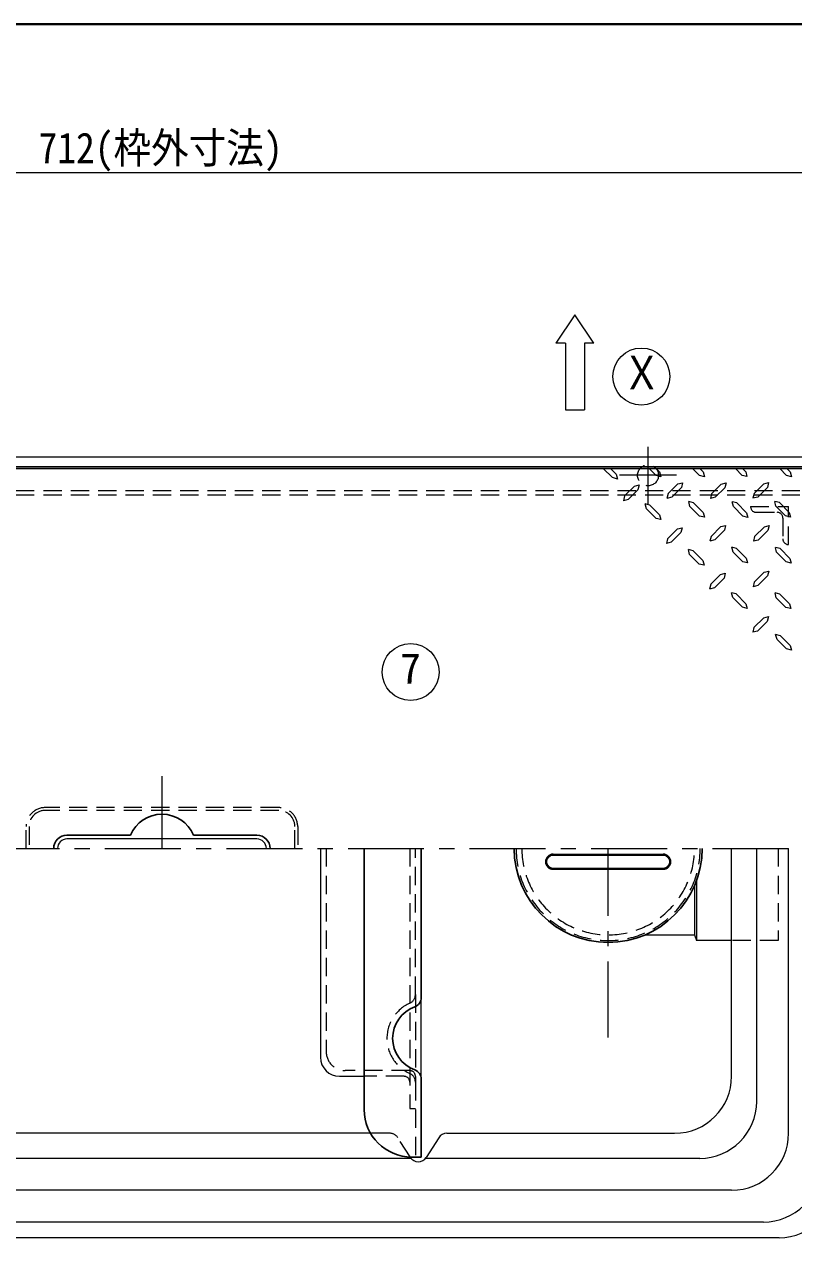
# Model space of a CAD drawing. Units: millimetres at full size, sheet at 1:8; details may follow other scales. Extents: x -1669 to 1571, y -1130 to 1118.
# Drawn here: x -826 to -421, y 479 to 1118 of the extents above; entities that cross this region are included whole.
import ezdxf
from ezdxf.enums import TextEntityAlignment as Align

# ---------------------------------------------------------------- set-up
doc = ezdxf.new("R2010")
doc.units = ezdxf.units.MM
doc.header["$LTSCALE"] = 8
doc.linetypes.add('CHAIN1', pattern=[8, 5, -1, 1, -1])
doc.linetypes.add('DASHED1', pattern=[1.8, 1.2, -0.6])
doc.layers.add('0-0_ﾚｲﾔ1', color=4, linetype='Continuous', lineweight=9)
doc.styles.add('ＭＳ ゴシック', font='')
doc.styles.get('ＭＳ ゴシック').set_extended_font_data('MS Gothic')

msp = doc.modelspace()

# ---------------------------------------------------------------- linework, layer by layer
at = {"layer": '0-0_ﾚｲﾔ1', "color": 1, "lineweight": 40}
msp.add_line((1571.448, 1118.218), (-1668.552, 1118.218), dxfattribs=at)
at = {"layer": '0-0_ﾚｲﾔ1'}
for p, q in [((-1109.552, 1040.218), (-397.552, 1040.218)), ((-521.11, 884.218), (-516.253, 879.477)), ((-496.967, 884.218), (-493.351, 880.602)), ((-493.271, 884.218), (-491.503, 882.45)), ((-491.503, 882.45), (-490.78, 879.959)), ((-474.066, 884.218), (-470.45, 880.602)), ((-470.289, 884.218), (-468.521, 882.45)), ((-468.521, 882.45), (-467.878, 879.879)), ((-451.43, 884.218), (-448.03, 880.682)), ((-447.789, 884.218), (-446.101, 882.531)), ((-446.101, 882.531), (-445.458, 880.04)), ((-428.182, 884.218), (-424.566, 880.602)), ((-424.485, 884.218), (-422.717, 882.45)), ((-422.717, 882.45), (-421.994, 879.879)), ((-490.78, 879.959), (-493.351, 880.602)), ((-467.878, 879.879), (-470.45, 880.602)), ((-445.458, 880.04), (-448.03, 880.682)), ((-421.994, 879.879), (-424.566, 880.602)), ((-509.905, 869.834), (-510.548, 867.343)), ((-507.976, 867.986), (-502.914, 873.048)), ((-487.003, 871.04), (-487.646, 868.548)), ((-485.075, 869.191), (-487.646, 868.548)), ((-485.075, 869.191), (-480.012, 874.254)), ((-464.101, 870.959), (-464.744, 868.468)), ((-462.173, 869.111), (-464.744, 868.468)), ((-462.173, 869.111), (-457.11, 874.173)), ((-441.682, 871.12), (-442.325, 868.629)), ((-439.753, 869.272), (-442.325, 868.629)), ((-439.753, 869.272), (-434.691, 874.334)), ((-507.976, 867.986), (-510.548, 867.343)), ((-498.414, 863.084), (-499.057, 865.656)), ((-496.566, 865.013), (-499.057, 865.656)), ((-498.414, 863.084), (-493.351, 858.022)), ((-496.566, 865.013), (-491.503, 859.87)), ((-475.512, 864.29), (-476.155, 866.861)), ((-473.664, 866.218), (-476.155, 866.861)), ((-475.512, 864.29), (-470.45, 859.227)), ((-473.664, 866.218), (-468.601, 861.075)), ((-452.61, 864.209), (-453.253, 866.781)), ((-450.762, 866.138), (-453.253, 866.781)), ((-452.61, 864.209), (-447.548, 859.147)), ((-450.762, 866.138), (-445.7, 860.995)), ((-430.191, 864.37), (-430.833, 866.941)), ((-428.342, 866.298), (-430.833, 866.941)), ((-430.191, 864.37), (-425.128, 859.307)), ((-428.342, 866.298), (-423.28, 861.156)), ((-490.78, 857.379), (-493.351, 858.022)), ((-491.503, 859.87), (-490.78, 857.379)), ((-467.878, 858.584), (-470.45, 859.227)), ((-468.601, 861.075), (-467.878, 858.584)), ((-444.976, 858.504), (-447.548, 859.147)), ((-445.7, 860.995), (-444.976, 858.504)), ((-422.557, 858.665), (-425.128, 859.307)), ((-423.28, 861.156), (-422.557, 858.665)), ((-485.316, 845.486), (-480.253, 850.548)), ((-462.414, 846.691), (-457.351, 851.754)), ((-439.512, 846.611), (-434.45, 851.673)), ((-487.244, 847.334), (-487.887, 844.843)), ((-485.316, 845.486), (-487.887, 844.843)), ((-464.342, 848.54), (-464.985, 846.048)), ((-462.414, 846.691), (-464.985, 846.048)), ((-441.441, 848.459), (-442.083, 845.968)), ((-439.512, 846.611), (-442.083, 845.968)), ((-475.673, 839.057), (-476.316, 841.629)), ((-473.825, 840.986), (-476.316, 841.629)), ((-475.673, 839.057), (-470.61, 833.995)), ((-473.825, 840.986), (-468.762, 835.843)), ((-452.771, 840.263), (-453.414, 842.834)), ((-450.923, 842.191), (-453.414, 842.834)), ((-452.771, 840.263), (-447.708, 835.2)), ((-450.923, 842.191), (-445.86, 837.048)), ((-429.869, 840.182), (-430.512, 842.754)), ((-428.021, 842.111), (-430.512, 842.754)), ((-429.869, 840.182), (-424.807, 835.12)), ((-428.021, 842.111), (-422.958, 836.968)), ((-468.039, 833.352), (-470.61, 833.995)), ((-468.762, 835.843), (-468.039, 833.352)), ((-445.137, 834.557), (-447.708, 835.2)), ((-445.86, 837.048), (-445.137, 834.557)), ((-422.235, 834.477), (-424.807, 835.12)), ((-422.958, 836.968), (-422.235, 834.477)), ((-462.575, 821.459), (-457.512, 826.522)), ((-441.601, 824.513), (-442.244, 822.022)), ((-439.673, 822.665), (-434.61, 827.727)), ((-464.503, 823.307), (-465.146, 820.816)), ((-462.575, 821.459), (-465.146, 820.816)), ((-452.932, 816.316), (-453.575, 818.888)), ((-451.083, 818.245), (-453.575, 818.888)), ((-451.083, 818.245), (-446.021, 813.102)), ((-439.673, 822.665), (-442.244, 822.022)), ((-430.03, 816.236), (-430.673, 818.807)), ((-428.182, 818.165), (-430.673, 818.807)), ((-428.182, 818.165), (-423.119, 813.022)), ((-452.932, 816.316), (-447.869, 811.254)), ((-446.021, 813.102), (-445.298, 810.611)), ((-430.03, 816.236), (-424.967, 811.173)), ((-423.119, 813.022), (-422.396, 810.531)), ((-445.298, 810.611), (-447.869, 811.254)), ((-422.396, 810.531), (-424.967, 811.173)), ((-441.762, 800.566), (-442.405, 798.075)), ((-439.833, 798.718), (-434.771, 803.781)), ((-439.833, 798.718), (-442.405, 798.075)), ((-427.78, 796.227), (-430.351, 796.87)), ((-429.628, 794.298), (-430.351, 796.87)), ((-429.628, 794.298), (-424.566, 789.316)), ((-427.78, 796.227), (-422.717, 791.165)), ((-421.994, 788.593), (-424.566, 789.316)), ((-422.717, 791.165), (-421.994, 788.593)), ((-670.052, 684.218), (-670.052, 574.218)), ((-440.341, 551.007), (-440.341, 684.218)), ((-547.566, 681.218), (-489.538, 681.218)), ((-547.566, 673.218), (-489.538, 673.218)), ((-472.052, 667.248), (-472.052, 635.718)), ((-499.059, 638.718), (-473.052, 638.718)), ((-453.552, 635.718), (-472.052, 635.718)), ((-617.052, 562.858), (-617.052, 605.578)), ((-660.052, 564.218), (-647.052, 564.218)), ((-622.384, 521.007), (-884.72, 521.007)), ((-470.341, 521.007), (-614.72, 521.007)), ((-436.764, 487.43), (-1070.341, 487.43))]:
    msp.add_line(p, q, dxfattribs=at)
at = {"layer": '0-0_ﾚｲﾔ1', "color": 7, "lineweight": 18}
for p, q in [((-536.052, 965.218), (-546.052, 950.218)), ((-526.052, 950.218), (-536.052, 965.218)), ((-541.052, 950.218), (-546.052, 950.218)), ((-526.052, 950.218), (-531.052, 950.218)), ((-531.052, 950.218), (-531.052, 915.218)), ((-397.552, 890.218), (-1109.552, 890.218)), ((-402.552, 885.218), (-1104.552, 885.218)), ((-703.552, 689.218), (-803.552, 689.218)), ((-453.552, 564.218), (-453.552, 684.218)), ((-643.703, 534.218), (-863.152, 534.218)), ((-607.777, 531.892), (-614.327, 521.544)), ((-603.552, 534.218), (-483.552, 534.218)), ((-622.896, 521.732), (-622.777, 521.544)), ((-428.552, 479.218), (-1078.552, 479.218))]:
    msp.add_line(p, q, dxfattribs=at)
at = {"layer": '0-0_ﾚｲﾔ1', "linetype": 'CHAIN1'}
for p, q in [((-497.552, 865.718), (-497.552, 895.718)), ((-482.552, 880.718), (-512.552, 880.718)), ((-753.552, 722.218), (-753.552, 684.218)), ((-1359.552, 684.218), (-98.552, 684.218)), ((-518.552, 584.718), (-518.552, 684.218))]:
    msp.add_line(p, q, dxfattribs=at)
at = {"layer": '0-0_ﾚｲﾔ1', "color": 5, "lineweight": 25}
for p, q in [((-403.552, 884.218), (-1103.552, 884.218)), ((-770.135, 691.218), (-803.552, 691.218)), ((-703.552, 691.218), (-736.969, 691.218)), ((-647.052, 546.718), (-647.052, 684.218)), ((-617.052, 684.218), (-617.052, 605.578)), ((-547.566, 680.718), (-489.538, 680.718)), ((-547.566, 673.718), (-489.538, 673.718)), ((-617.052, 521.718), (-617.052, 562.858)), ((-617.052, 521.718), (-622.052, 521.718))]:
    msp.add_line(p, q, dxfattribs=at)
at = {"layer": '0-0_ﾚｲﾔ1', "linetype": 'DASHED1'}
for p, q in [((-417.552, 872.518), (-1089.552, 872.518)), ((-417.552, 870.218), (-1089.552, 870.218)), ((-667.052, 684.218), (-667.052, 577.218)), ((-623.052, 684.218), (-623.052, 547.218)), ((-429.052, 684.218), (-429.052, 635.718)), ((-429.052, 635.718), (-453.552, 635.718)), ((-620.052, 607.267), (-620.052, 561.169)), ((-623.052, 567.218), (-657.052, 567.218)), ((-626.052, 564.218), (-647.052, 564.218)), ((-623.052, 547.218), (-620.052, 547.218)), ((-633.552, 534.218), (-643.703, 534.218)), ((-622.896, 521.732), (-629.327, 531.892))]:
    msp.add_line(p, q, dxfattribs=at)
at = {"layer": '0-0_ﾚｲﾔ1', "color": 7, "linetype": 'DASHED1', "lineweight": 18}
for p, q in [((-443.552, 864.218), (-423.552, 864.218)), ((-423.552, 844.218), (-423.552, 864.218)), ((-440.552, 861.218), (-429.552, 861.218)), ((-426.552, 858.218), (-426.552, 847.218)), ((-692.052, 705.718), (-815.052, 705.718)), ((-692.052, 704.218), (-815.052, 704.218)), ((-825.052, 684.218), (-825.052, 695.718)), ((-823.552, 695.718), (-823.552, 684.218)), ((-683.552, 684.218), (-683.552, 695.718)), ((-682.052, 695.718), (-682.052, 684.218)), ((-620.052, 607.267), (-620.052, 684.218)), ((-620.052, 561.169), (-620.052, 521.718))]:
    msp.add_line(p, q, dxfattribs=at)
at = {"layer": '0-0_ﾚｲﾔ1', "color": 3, "lineweight": 18}
for p, q in [((-423.552, 534.218), (-423.552, 684.218)), ((-453.552, 504.218), (-1053.552, 504.218))]:
    msp.add_line(p, q, dxfattribs=at)
at = {"layer": '0-0_ﾚｲﾔ1', "color": 7, "lineweight": 18}
msp.add_lwpolyline([(-541.052, 950.218), (-541.052, 915.218), (-531.052, 915.218)], dxfattribs=at)
at = {"layer": '0-0_ﾚｲﾔ1'}
for points in [[(-517.298, 884.218), (-514.405, 881.325), (-513.682, 878.754), (-516.253, 879.477)], [(-509.905, 869.834), (-504.762, 874.977), (-502.271, 875.62), (-502.914, 873.048)], [(-487.003, 871.04), (-481.86, 876.182), (-479.369, 876.825), (-480.012, 874.254)], [(-464.101, 870.959), (-458.958, 876.102), (-456.467, 876.745), (-457.11, 874.173)], [(-441.682, 871.12), (-436.539, 876.263), (-434.048, 876.906), (-434.691, 874.334)], [(-487.244, 847.334), (-482.101, 852.477), (-479.61, 853.12), (-480.253, 850.548)], [(-464.342, 848.54), (-459.2, 853.682), (-456.708, 854.325), (-457.351, 851.754)], [(-441.441, 848.459), (-436.298, 853.602), (-433.807, 854.245), (-434.45, 851.673)], [(-464.503, 823.307), (-459.36, 828.45), (-456.869, 829.093), (-457.512, 826.522)], [(-441.601, 824.513), (-436.458, 829.656), (-433.967, 830.298), (-434.61, 827.727)], [(-441.762, 800.566), (-436.619, 805.709), (-434.128, 806.352), (-434.771, 803.781)], [(-473.052, 664.724), (-473.052, 638.718), (-472.052, 635.718)]]:
    msp.add_lwpolyline(points, dxfattribs=at)
at = {"layer": '0-0_ﾚｲﾔ1', "color": 7, "lineweight": 18}
for centre in [(-501.052, 932.718), (-622.6, 777.089)]:
    msp.add_circle(centre, 15, dxfattribs=at)
at = {"layer": '0-0_ﾚｲﾔ1', "linetype": 'DASHED1'}
msp.add_circle((-497.552, 880.718), 5.5, dxfattribs=at)
at = {"layer": '0-0_ﾚｲﾔ1', "color": 7, "linetype": 'DASHED1', "lineweight": 18}
for centre, radius, start, end in [((-440.552, 864.218), 3, 180, 270), ((-429.552, 858.218), 3, 0, 90), ((-423.552, 847.218), 3, 180, 270), ((-815.052, 695.718), 10, 90, 180), ((-815.052, 695.718), 8.5, 90, 180), ((-692.052, 695.718), 10, 0, 90), ((-692.052, 695.718), 8.5, 0, 90), ((-518.552, 684.218), 48.5, 180, 0), ((-518.552, 684.218), 45.5, 180, 0), ((-625.052, 607.267), 5, 293.88854, 0), ((-614.844, 584.218), 20.208, 113.88854, 246.11146), ((-625.052, 561.169), 5, 0, 66.11146)]:
    msp.add_arc(centre, radius, start, end, dxfattribs=at)
at = {"layer": '0-0_ﾚｲﾔ1', "color": 5, "lineweight": 25}
for centre, radius, start, end in [((-753.552, 684.218), 18, 22.88538, 157.11462), ((-803.552, 684.218), 7, 90, 180), ((-703.552, 684.218), 7, 0, 90), ((-518.552, 684.218), 49.5, 180, 0), ((-547.566, 677.218), 3.5, 90, 270), ((-489.538, 677.218), 3.5, 270, 90), ((-614.344, 584.218), 17.708, 109.84334, 250.15666), ((-622.052, 605.578), 5, 289.84334, 0), ((-622.052, 562.858), 5, 0, 70.15666), ((-622.052, 546.718), 25, 180, 270)]:
    msp.add_arc(centre, radius, start, end, dxfattribs=at)
at = {"layer": '0-0_ﾚｲﾔ1', "color": 7, "lineweight": 18}
for centre, radius, start, end in [((-803.552, 684.218), 5, 90, 180), ((-703.552, 684.218), 5, 0, 90), ((-483.552, 564.218), 30, 270, 0), ((-603.552, 529.218), 5, 90, 147.66647), ((-618.552, 524.218), 5, 212.33353, 327.66647), ((-428.552, 509.218), 30, 270, 0)]:
    msp.add_arc(centre, radius, start, end, dxfattribs=at)
at = {"layer": '0-0_ﾚｲﾔ1'}
for centre, radius, start, end in [((-547.566, 677.218), 4, 90, 270), ((-489.538, 677.218), 4, 270, 90), ((-660.052, 574.218), 10, 180, 270), ((-470.341, 551.007), 30, 270, 0), ((-436.764, 517.43), 30, 270, 0)]:
    msp.add_arc(centre, radius, start, end, dxfattribs=at)
at = {"layer": '0-0_ﾚｲﾔ1', "linetype": 'DASHED1'}
for centre, radius, start, end in [((-657.052, 577.218), 10, 180, 270), ((-626.052, 561.218), 3, 0, 90), ((-623.052, 564.218), 3, 0, 90), ((-633.552, 529.218), 5, 32.33353, 90)]:
    msp.add_arc(centre, radius, start, end, dxfattribs=at)
at = {"layer": '0-0_ﾚｲﾔ1', "color": 3, "lineweight": 18}
msp.add_arc((-453.552, 534.218), 30, 270, 0, dxfattribs=at)

# ---------------------------------------------------------------- texts
at = {"layer": '0-0_ﾚｲﾔ1', "color": 7, "style": 'ＭＳ ゴシック'}
for s, height, width, p in [('712(枠外寸法)', 16.13, 0.9, (-818.552, 1040.218)), ('Ｘ', 17.6, 0.85, (-511.052, 920.718))]:
    msp.add_text(s, height=height, dxfattribs=dict(at, width=width)).set_placement(p, align=Align.BOTTOM_LEFT)
msp.add_text('7', height=16.13, dxfattribs=at).set_placement((-628.1, 766.089), align=Align.BOTTOM_LEFT)

doc.saveas('drawing.dxf')
